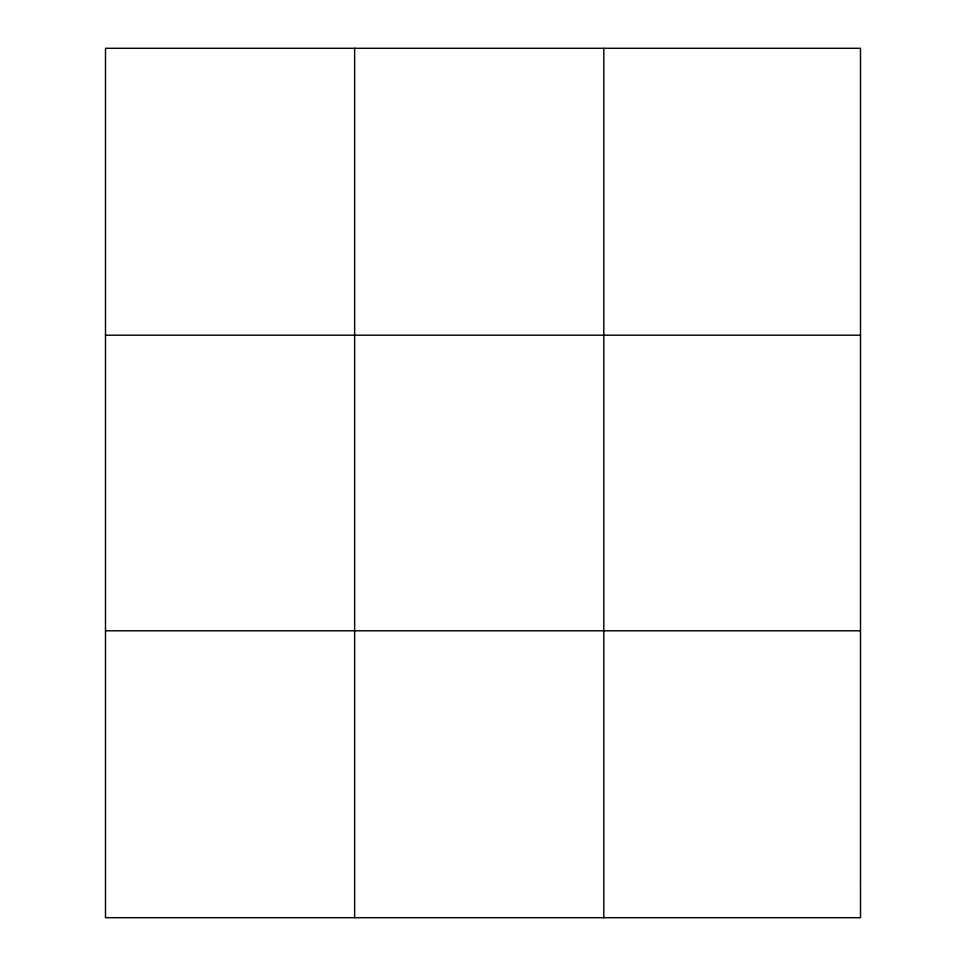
<?xml version="1.0" encoding="UTF-8"?>
<svg xmlns="http://www.w3.org/2000/svg" width="966" height="966" viewBox="0 0 966 966"><rect width="100%" height="100%" fill="white"/><g stroke="black" fill="none" stroke-linecap="round" stroke-linejoin="round"><path stroke-width="1.45" d="M354.643 48.3L354.643 917.7M603.798 48.3L603.798 917.7M105.499 335.202L860.501 335.202M105.499 630.798L860.501 630.798M860.501 881.837L860.501 917.7L105.499 917.7L105.499 48.3L860.501 48.3L860.501 881.837"/></g></svg>
